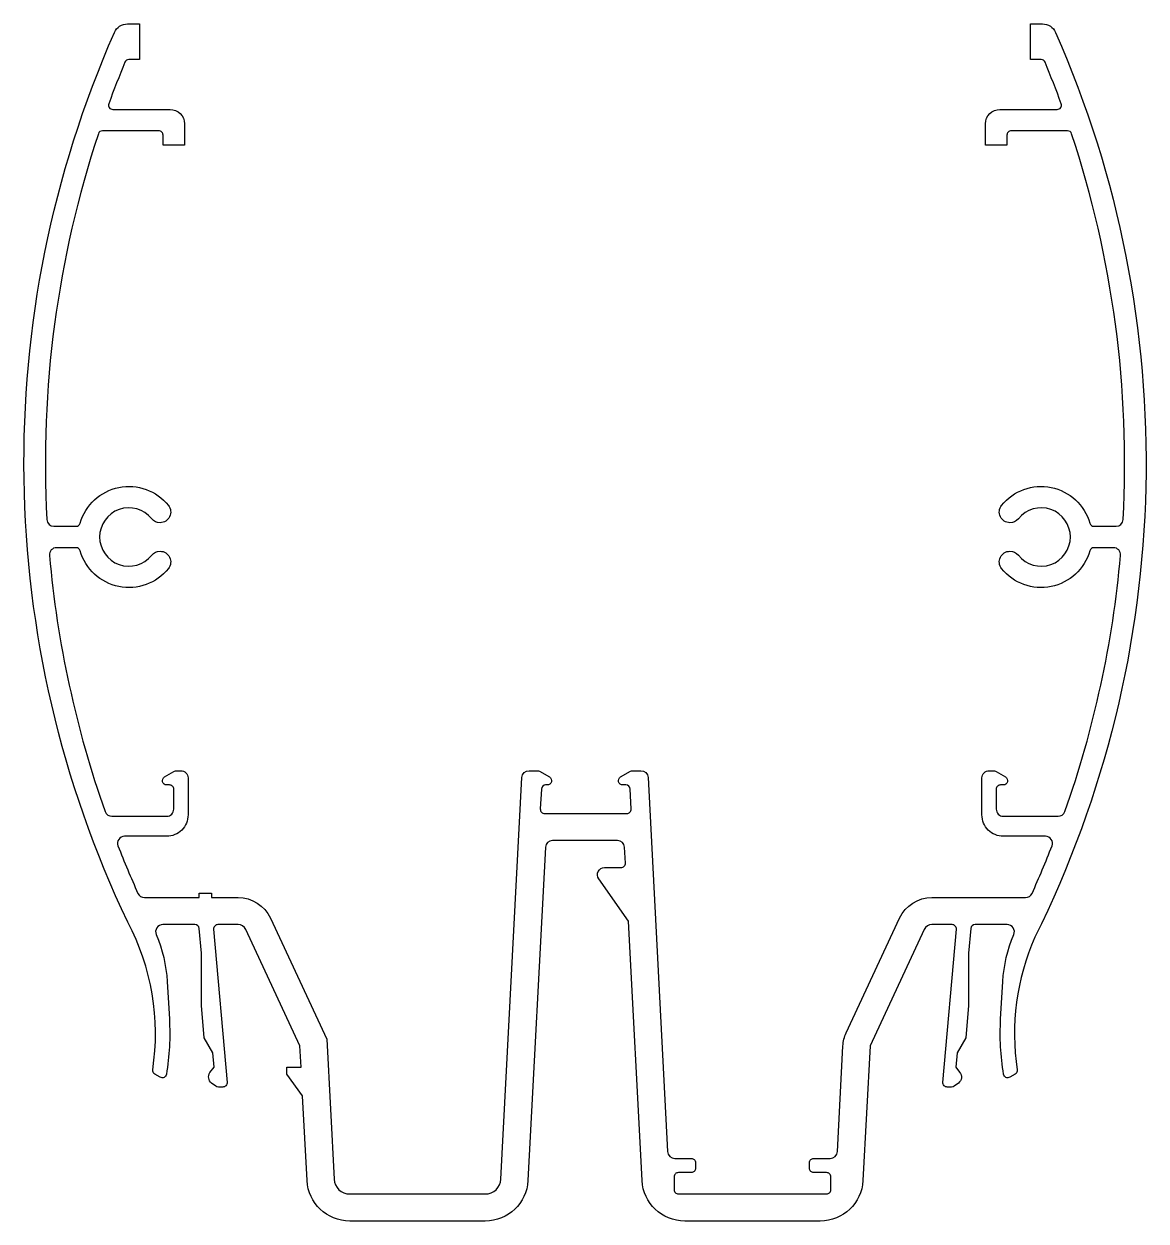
# Model space of a CAD drawing. Extents: x 1275.2 to 1353.9, y -175.6 to -91.6.
import ezdxf

# ---------------------------------------------------------------- set-up
doc = ezdxf.new("R2010")
doc.units = 0
doc.header["$LTSCALE"] = 15
doc.layers.get('0').update_dxf_attribs({"linetype": 'CONTINUOUS'})

msp = doc.modelspace()

# ---------------------------------------------------------------- linework, layer by layer
at = {"ltscale": 0.05}
msp.add_lwpolyline([(1296.418, -162.818), (1296.933, -172.644, 0.39896), (1298.032, -173.686), (1307.538, -173.686, 0.39896), (1308.637, -172.644), (1310.114, -144.458, -0.39738), (1310.613, -143.986), (1311.192, -143.986, -0.131652), (1311.342, -144.027), (1312.035, -144.427, -0.767327), (1311.885, -144.986), (1311.772, -144.986, 0.39896), (1311.473, -145.271), (1311.399, -146.671, 0.429634), (1311.699, -146.986), (1317.471, -146.986, 0.429634), (1317.771, -146.671), (1317.697, -145.271, 0.39896), (1317.398, -144.986), (1317.185, -144.986, -0.767327), (1317.035, -144.427), (1317.728, -144.027, -0.131652), (1317.878, -143.986), (1318.457, -143.986, -0.39738), (1318.956, -144.458), (1320.332, -170.713, 0.39896), (1320.831, -171.186), (1321.985, -171.186, -0.414214), (1322.285, -171.486), (1322.285, -171.886, -0.414214), (1321.985, -172.186), (1321.085, -172.186, 0.414214), (1320.785, -172.486), (1320.785, -173.386, 0.414214), (1321.085, -173.686), (1331.485, -173.686, 0.414214), (1331.785, -173.386), (1331.785, -172.486, 0.414214), (1331.485, -172.186), (1330.585, -172.186, -0.414214), (1330.285, -171.886), (1330.285, -171.486, -0.414214), (1330.585, -171.186), (1331.738, -171.186, 0.39896), (1332.238, -170.713), (1332.626, -163.303, -0.096289), (1332.857, -162.378), (1336.61, -154.33, -0.291473), (1338.875, -152.886), (1345.441, -152.886, 0.294915), (1345.897, -152.592, 0.012267), (1347.298, -149.269, 0.528704), (1346.833, -148.586), (1343.885, -148.586, -0.414214), (1342.385, -147.086), (1342.385, -144.486, -0.414214), (1342.885, -143.986), (1343.139, -143.986, -0.131652), (1343.389, -144.053), (1344.035, -144.427, -0.767327), (1343.885, -144.986), (1343.685, -144.986, 0.414214), (1343.385, -145.286), (1343.385, -146.686, 0.414214), (1343.885, -147.186), (1347.728, -147.186, 0.317931), (1348.2, -146.853, 0.062805), (1352.107, -128.881, 0.440411), (1351.609, -128.336), (1350.239, -128.336, 0.335437), (1349.95, -128.555, -0.609751), (1343.764, -129.805, -0.629016), (1344.349, -128.586, -0.227735), (1344.935, -128.868, 2.849), (1344.935, -126.305, -0.227735), (1344.349, -126.586, -0.629016), (1343.764, -125.368, -0.609751), (1349.95, -126.618, 0.335437), (1350.239, -126.836), (1351.787, -126.836, 0.398405), (1352.287, -126.364, 0.093711), (1348.676, -99.292, 0.32345), (1348.391, -99.086), (1344.435, -99.086, 0.414214), (1344.135, -99.386), (1344.135, -100.086), (1342.635, -100.086), (1342.635, -98.586, -0.414214), (1343.635, -97.586), (1347.661, -97.586, 0.520817), (1347.943, -97.184, 0.010629), (1346.809, -94.272, 0.303437), (1346.532, -94.086), (1345.785, -94.086), (1345.785, -91.586), (1346.634, -91.586, -0.297454), (1347.549, -92.184, -0.222134), (1346.098, -155.674, 0.143318), (1344.861, -164.975, -0.309788), (1344.715, -165.281), (1344.344, -165.495, -0.524099), (1343.898, -165.284, -0.055476), (1343.695, -161.418), (1343.848, -158.785, -0.085439), (1344.617, -155.481, 0.536593), (1344.157, -154.786), (1341.896, -154.786, 0.388879), (1341.597, -155.06), (1341.446, -156.786), (1341.446, -160.458), (1341.248, -162.721), (1340.633, -163.786), (1340.546, -164.787), (1340.818, -165.141, -0.425837), (1340.732, -165.901), (1340.44, -166.125, -0.164828), (1340.257, -166.186), (1339.947, -166.186, -0.440011), (1339.649, -165.86), (1340.589, -155.113, 0.440011), (1340.29, -154.786), (1338.875, -154.786, 0.291473), (1338.332, -155.133), (1334.53, -163.286), (1334.034, -172.743, -0.39896), (1331.038, -175.586), (1321.532, -175.586, -0.39896), (1318.536, -172.743), (1317.582, -154.546), (1315.5, -151.573, -0.606862), (1315.909, -150.786), (1317.069, -150.786, 0.429634), (1317.369, -150.471), (1317.311, -149.36, 0.39896), (1316.811, -148.886), (1312.259, -148.886, 0.39896), (1311.759, -149.36), (1310.534, -172.743, -0.39896), (1307.538, -175.586), (1298.032, -175.586, -0.39896), (1295.036, -172.743), (1294.724, -166.791), (1293.614, -165.286), (1293.614, -164.786), (1294.619, -164.786), (1294.54, -163.286), (1290.738, -155.133, 0.291473), (1290.195, -154.786), (1288.78, -154.786, 0.440011), (1288.481, -155.113), (1289.421, -165.86, -0.440011), (1289.123, -166.186), (1288.813, -166.186, -0.164828), (1288.63, -166.125), (1288.338, -165.901, -0.403303), (1288.227, -165.174), (1288.524, -164.787), (1288.437, -163.786), (1287.822, -162.721), (1287.624, -160.458), (1287.624, -156.786), (1287.473, -155.06, 0.388879), (1287.174, -154.786), (1284.913, -154.786, 0.536593), (1284.453, -155.481, -0.085439), (1285.222, -158.785), (1285.375, -161.418, -0.055476), (1285.172, -165.284, -0.524099), (1284.726, -165.495), (1284.355, -165.281, -0.309788), (1284.209, -164.975, 0.161358), (1282.457, -154.614, -0.218018), (1281.521, -92.184, -0.297454), (1282.436, -91.586), (1283.285, -91.586), (1283.285, -94.086), (1282.538, -94.086, 0.303437), (1282.261, -94.272, 0.010629), (1281.127, -97.184, 0.520817), (1281.409, -97.586), (1285.435, -97.586, -0.414214), (1286.435, -98.586), (1286.435, -100.086), (1284.935, -100.086), (1284.935, -99.386, 0.414214), (1284.635, -99.086), (1280.679, -99.086, 0.32345), (1280.394, -99.292, 0.093711), (1276.783, -126.364, 0.398405), (1277.282, -126.836), (1278.831, -126.836, 0.335437), (1279.12, -126.618, -0.609751), (1285.306, -125.368, -0.629016), (1284.721, -126.586, -0.227735), (1284.135, -126.305, 2.849), (1284.135, -128.868, -0.227735), (1284.721, -128.586, -0.629016), (1285.306, -129.805, -0.609751), (1279.12, -128.555, 0.335437), (1278.831, -128.336), (1277.461, -128.336, 0.440411), (1276.963, -128.881, 0.062805), (1280.87, -146.853, 0.317931), (1281.342, -147.186), (1285.185, -147.186, 0.414214), (1285.685, -146.686), (1285.685, -145.286, 0.414214), (1285.385, -144.986), (1285.185, -144.986, -0.767327), (1285.035, -144.427), (1285.681, -144.053, -0.131652), (1285.931, -143.986), (1286.185, -143.986, -0.414214), (1286.685, -144.486), (1286.685, -147.086, -0.414214), (1285.185, -148.586), (1282.237, -148.586, 0.528704), (1281.772, -149.269, 0.012267), (1283.173, -152.592, 0.294915), (1283.629, -152.886), (1287.478, -152.886), (1287.478, -152.586), (1288.328, -152.586), (1288.328, -152.886), (1290.195, -152.886, -0.291473), (1292.46, -154.33)], format="xyb", close=True, dxfattribs=at)

doc.saveas('drawing.dxf')
